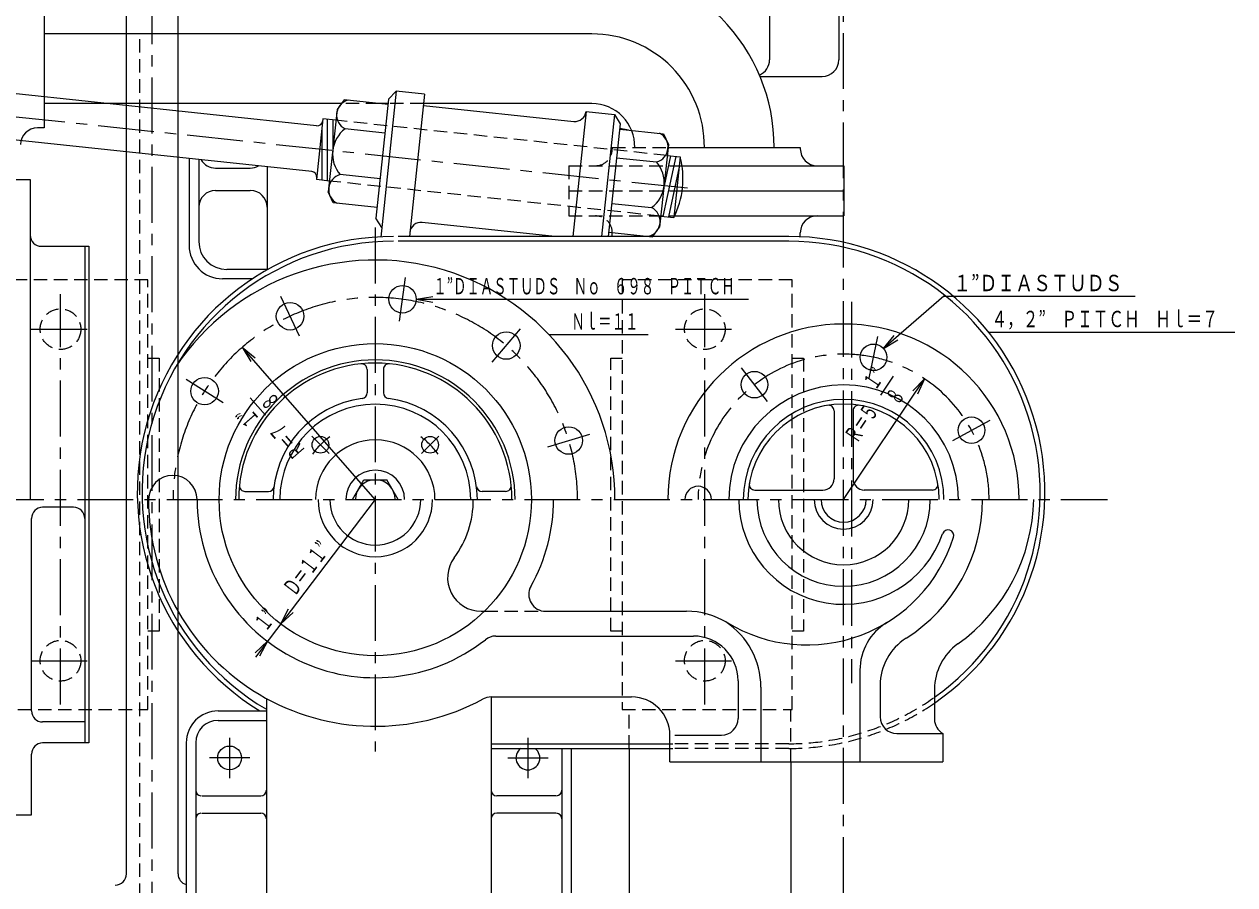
# Model space of a CAD drawing. Units: millimetres, scale not verified. Extents: x -5945 to 5945, y -4205 to 4205.
# Drawn here: x -999 to 84, y -2695 to -1925 of the extents above; entities that cross this region are included whole.
import ezdxf
from ezdxf.enums import TextEntityAlignment as Align

# ---------------------------------------------------------------- set-up
doc = ezdxf.new("R2010")
doc.units = ezdxf.units.MM
doc.header["$LTSCALE"] = 10
doc.linetypes.add('CHAIN1', pattern=[8, 5, -1, 1, -1])
doc.linetypes.add('DASHED1', pattern=[1.8, 1.2, -0.6])
for name, color, linetype, lineweight in [('0-0_0', 3, 'Continuous', 18), ('0-1_芯', 4, 'CHAIN1', 18), ('0-2_寸法', 2, 'Continuous', 18)]:
    doc.layers.add(name, color=color, linetype=linetype, lineweight=lineweight)
doc.styles.add('ＭＳ ゴシック', font='')
doc.styles.get('ＭＳ ゴシック').set_extended_font_data('MS Gothic')

msp = doc.modelspace()

# ---------------------------------------------------------------- linework, layer by layer
at = {"layer": '0-0_0'}
for p, q in [((-861.59, -2685.37), (-861.59, -1581.4)), ((-270.33, -1616.99), (-270.33, -1956.61)), ((-907.73, -2685.37), (-907.73, -1665.87)), ((-332.37, -1794.51), (-332.37, -1956.61)), ((-981.45, -1849.34), (-981.45, -2017.62)), ((-491.39, -1933.48), (-981.45, -1933.48)), ((-737.58, -2015.8), (-1266.26, -1959.66)), ((-340.84, -1971.61), (-285.33, -1971.61)), ((-713.01, -1992.46), (-719.28, -2001.06)), ((-673.73, -1996.63), (-713.01, -1992.46)), ((-673.23, -1991.9), (-684.54, -2098.36)), ((-666.38, -1984.87), (-680.24, -2115.36)), ((-641.04, -1987.56), (-654.56, -2114.82)), ((-741.93, -2056.74), (-1270.61, -2000.6)), ((-715.44, -1995.8), (-981.45, -1995.8)), ((-719.28, -2001.06), (-727.13, -2075)), ((-673.65, -1995.8), (-681.58, -1995.8)), ((-642.1, -1997.5), (-507.51, -2011.79)), ((-491.39, -1995.8), (-641.92, -1995.8)), ((-496.51, -2002.91), (-508.39, -2114.82)), ((-731.9, -2009.63), (-737.67, -2063.97)), ((-720.32, -2010.86), (-731.9, -2009.63)), ((-728.02, -2010.04), (-728.02, -2065)), ((-723.2, -2010.55), (-723.2, -2038.03)), ((-471.17, -2005.6), (-482.77, -2114.82)), ((-465.95, -2013.91), (-476.67, -2114.82)), ((-981.45, -2017.62), (-987.42, -2017.62)), ((-732.85, -2018.57), (-732.85, -2064.48)), ((-676.46, -2022.29), (-712.15, -2018.5)), ((-466.45, -2018.65), (-427.17, -2022.82)), ((-466.36, -2017.81), (-458.61, -2019.48)), ((-427.17, -2022.82), (-422.86, -2032.54)), ((-422.86, -2032.54), (-430.71, -2106.48)), ((-423.13, -2035.15), (-304.81, -2035.15)), ((-304.81, -2035.15), (-304.81, -2036.49)), ((-851.71, -2045.08), (-851.71, -2122.72)), ((-843.03, -2046), (-843.03, -2119.38)), ((-469.18, -2044.31), (-433.49, -2048.1)), ((-416.19, -2043.16), (-427.73, -2096.89)), ((-421.01, -2042.64), (-426.78, -2069.51)), ((-423.9, -2042.34), (-412.32, -2043.57)), ((-412.32, -2043.57), (-418.09, -2097.91)), ((-828.03, -2053.63), (-796.94, -2053.63)), ((-781.94, -2052.49), (-781.94, -2144.38)), ((-413.27, -2052.51), (-422.91, -2097.4)), ((-412.32, -2051.49), (-265.98, -2051.49)), ((-265.98, -2051.49), (-265.98, -2096.43)), ((-1023.49, -2063.98), (-993.88, -2063.98)), ((-993.88, -2063.98), (-993.88, -2350.39)), ((-726.09, -2065.2), (-737.67, -2063.97)), ((-680.81, -2063.23), (-716.49, -2059.44)), ((-828.03, -2073.65), (-796.94, -2073.65)), ((-722.81, -2084.72), (-727.13, -2075)), ((-410.54, -2073.96), (-265.98, -2073.96)), ((-683.53, -2088.89), (-722.81, -2084.72)), ((-473.52, -2085.25), (-437.84, -2089.04)), ((-679.31, -2106.68), (-684.54, -2098.36)), ((-429.67, -2096.68), (-418.09, -2097.91)), ((-417.36, -2096.43), (-265.98, -2096.43)), ((-524.58, -2114.82), (-643.16, -2102.22)), ((-476.25, -2110.91), (-436.97, -2115.08)), ((-473.09, -2114.84), (-473.09, -2111.43)), ((-436.97, -2115.08), (-430.71, -2106.48)), ((-304.81, -2115.05), (-304.81, -2111.43)), ((-315.14, -2114.82), (-664.52, -2114.82)), ((-315.14, -2119.08), (-664.52, -2119.08)), ((-945.13, -2123.64), (-945.13, -2568.24)), ((-781.43, -2144.38), (-818.03, -2144.38)), ((-795.08, -2152.72), (-821.71, -2152.72)), ((-692.41, -2233.79), (-692.41, -2254.83)), ((-677.8, -2233.79), (-677.8, -2254.83)), ((-274.62, -2270.95), (-274.62, -2331.87)), ((-257.59, -2270.95), (-257.59, -2331.87)), ((-705.62, -2350.39), (-695.36, -2332.62)), ((-695.36, -2332.62), (-674.85, -2332.62)), ((-664.59, -2350.39), (-674.85, -2332.62)), ((-801.7, -2343.08), (-780.66, -2343.08)), ((-568.51, -2343.08), (-589.55, -2343.08)), ((-345.54, -2341.87), (-284.62, -2341.87)), ((-186.67, -2341.87), (-247.59, -2341.87)), ((-955.13, -2357.25), (-982.74, -2357.25)), ((-992.74, -2539.42), (-992.74, -2367.25)), ((-590.43, -2450.32), (-587.49, -2450.32)), ((-532.74, -2450.32), (-406.66, -2450.32)), ((-577.34, -2472.56), (-400.44, -2472.56)), ((-360.44, -2512.56), (-360.44, -2546.3)), ((-251.47, -2503.16), (-251.47, -2584.97)), ((-340.07, -2518.21), (-340.07, -2584.97)), ((-233.37, -2516.68), (-233.37, -2544.87)), ((-184.77, -2520.19), (-184.77, -2546.89)), ((-782.57, -2528.33), (-782.57, -2734.51)), ((-581.49, -2527.06), (-455.73, -2527.06)), ((-581.43, -2527.06), (-581.43, -2734.51)), ((-825.73, -2539.55), (-782.57, -2539.55)), ((-945.13, -2549.42), (-982.74, -2549.42)), ((-825.73, -2548.06), (-782.57, -2548.06)), ((-421.49, -2584.97), (-421.49, -2561.3)), ((-417.18, -2561.3), (-375.44, -2561.3)), ((-218.37, -2559.87), (-177.28, -2559.87)), ((-177.28, -2559.87), (-177.28, -2584.97)), ((-941.43, -2568.24), (-982.74, -2568.24)), ((-854.24, -2568.06), (-854.24, -2774.49)), ((-845.73, -2568.06), (-845.73, -2774.49)), ((-581.43, -2568.9), (-418.81, -2568.9)), ((-581.43, -2573.16), (-418.81, -2573.16)), ((-518.27, -2573.16), (-518.27, -2774.49)), ((-509.76, -2573.16), (-509.76, -2774.49)), ((-458.04, -2573.16), (-458.04, -2816.48)), ((-421.49, -2584.97), (-177.28, -2584.97)), ((-313.16, -2584.97), (-313.16, -3082.71)), ((-840.41, -2615.55), (-787.57, -2615.55)), ((-523.58, -2615.55), (-576.43, -2615.55)), ((-840.41, -2631.05), (-787.57, -2631.05)), ((-523.58, -2631.05), (-576.43, -2631.05))]:
    msp.add_line(p, q, dxfattribs=at)
at = {"layer": '0-0_0', "color": 1, "linetype": 'DASHED1'}
for p, q in [((-896.07, -1938.13), (-896.07, -2811.64)), ((-681.58, -1995.8), (-715.44, -1995.8)), ((-641.92, -1995.8), (-673.65, -1995.8)), ((-423.9, -2042.34), (-720.32, -2010.86)), ((-473.09, -2035.15), (-423.13, -2035.15)), ((-473.09, -2035.15), (-473.09, -2036.49)), ((-511.93, -2051.49), (-412.32, -2051.49)), ((-511.93, -2051.49), (-511.93, -2096.43)), ((-429.67, -2096.68), (-726.09, -2065.2)), ((-511.93, -2073.96), (-410.54, -2073.96)), ((-511.93, -2096.43), (-417.36, -2096.43)), ((-587.49, -2450.32), (-532.74, -2450.32)), ((-458.04, -2573.16), (-458.04, -2537.6)), ((-313.16, -2584.97), (-313.16, -2538.29)), ((-315.14, -2568.9), (-421.49, -2568.9)), ((-315.14, -2573.16), (-421.49, -2573.16))]:
    msp.add_line(p, q, dxfattribs=at)
at = {"layer": '0-0_0'}
for points in [[(-641.04, -1987.56), (-666.38, -1984.87), (-673.23, -1991.9)], [(-496.51, -2002.91), (-471.17, -2005.6), (-465.95, -2013.91)], [(-983.88, -2123.64), (-941.43, -2123.64), (-941.43, -2568.24)], [(-1022.61, -2632.62), (-992.74, -2632.62), (-992.74, -2578.24)]]:
    msp.add_lwpolyline(points, dxfattribs=at)
at = {"layer": '0-0_0', "color": 1, "linetype": 'DASHED1'}
for points in [[(-1040.78, -2538.29), (-888.58, -2538.29), (-888.58, -2153.69), (-1040.78, -2153.69)], [(-464.31, -2538.29), (-312.11, -2538.29), (-312.11, -2153.69), (-464.31, -2153.69)]]:
    msp.add_lwpolyline(points, close=True, dxfattribs=at)
for points in [[(-888.58, -2223.62), (-878.4, -2223.62), (-878.4, -2468.07), (-888.58, -2468.07)], [(-464.31, -2468.07), (-474.49, -2468.07), (-474.49, -2223.62), (-464.31, -2223.62)], [(-312.11, -2223.62), (-301.93, -2223.62), (-301.93, -2468.07), (-312.11, -2468.07)]]:
    msp.add_lwpolyline(points, dxfattribs=at)
at = {"layer": '0-0_0'}
for centre, radius in [((-660.77, -2171.05), 12.31), ((-761.34, -2186.25), 12.31), ((-567.88, -2212.5), 12.31), ((-685.1, -2350.39), 139.7), ((-239.31, -2223), 11.91), ((-837.83, -2253.29), 12.31), ((-345.84, -2247.49), 11.91), ((-512.03, -2297.51), 12.31), ((-151.67, -2288.33), 11.91), ((-734.19, -2301.3), 7.46), ((-636.02, -2301.3), 7.46), ((-815.45, -2581.65), 10.67)]:
    msp.add_circle(centre, radius, dxfattribs=at)
at = {"layer": '0-0_0', "color": 1, "linetype": 'DASHED1'}
for centre in [(-966.74, -2197.83), (-390.28, -2197.83), (-966.74, -2494.63), (-390.28, -2494.63)]:
    msp.add_circle(centre, 18.2, dxfattribs=at)
at = {"layer": '0-0_0'}
for centre, radius, start, end in [((-491.39, -2034.2), 163.05, 359.66435, 90), ((-491.39, -2034.2), 100.72, 359.45666, 90), ((-347.37, -1956.61), 15, 293.5909, 0), ((-285.33, -1956.61), 15, 270, 0), ((-705.96, -2006.19), 13.79, 104.55777, 243.31828), ((-506.45, -2001.85), 10, 263.93802, 353.93802), ((-491.39, -2034.2), 38.4, 358.57469, 90), ((-737.05, -2010.83), 5, 263.93802, 353.93802), ((-987.42, -2032.62), 15, 90, 180), ((-695.17, -2041.01), 28.19, 127.0269, 220.84914), ((-436.95, -2034.75), 13.79, 284.55777, 63.31828), ((-828.03, -2038.63), 15, 210.41802, 270), ((-486.61, -2063.16), 76.83, 333.10523, 14.77081), ((-289.81, -2036.49), 15, 180, 270), ((-796.94, -2038.63), 15, 270, 299.50826), ((-742.46, -2061.71), 5, 353.93802, 83.93802), ((-454.81, -2066.53), 28.19, 307.0269, 40.84914), ((-713.03, -2072.79), 13.79, 104.55777, 243.31828), ((-828.03, -2088.65), 15, 90, 180), ((-796.94, -2088.65), 15, 0, 90), ((-444.03, -2101.35), 13.79, 284.55777, 63.31828), ((-289.81, -2111.43), 15, 90, 180), ((-644.22, -2112.17), 10, 83.93802, 173.93802), ((-488.09, -2111.43), 15, 0, 0.72343), ((-983.88, -2113.64), 10, 180, 270), ((-668.84, -2343.99), 229.17, 90, 238.57693), ((-668.84, -2343.99), 224.91, 90, 239.62582), ((-821.71, -2122.72), 30, 180, 270), ((-818.03, -2119.38), 25, 180, 270), ((-315.14, -2343.99), 229.17, 304.67142, 90), ((-315.14, -2343.99), 224.91, 305.42588, 90), ((-685.1, -2350.39), 214.45, 0, 146.40025), ((-266.1, -2350.39), 157.14, 0, 180), ((-685.1, -2350.39), 125.05, 0, 180), ((-685.1, -2350.39), 122.24, 0, 180), ((-697.41, -2233.79), 5, 0, 96.026), ((-672.8, -2233.79), 5, 83.974, 180), ((-266.1, -2350.39), 102.73, 0, 180), ((-685.1, -2350.39), 91.34, 97.3396, 180), ((-697.41, -2254.83), 5, 277.3396, 0), ((-672.8, -2254.83), 5, 180, 262.6604), ((-685.1, -2350.39), 91.34, 0, 82.6604), ((-266.1, -2350.39), 89.73, 0, 180), ((-685.1, -2350.39), 85.43, 0, 180), ((-266.1, -2350.39), 85.57, 0, 180), ((-279.62, -2270.95), 5, 0, 99.65429), ((-252.59, -2270.95), 5, 80.34571, 180), ((-685.1, -2350.39), 53.41, 0, 180), ((-866.27, -2350.39), 21.73, 0, 180), ((-685.1, -2350.39), 26.23, 0, 180), ((-801.7, -2338.08), 5, 173.974, 270), ((-780.66, -2338.08), 5, 270, 352.6604), ((-685.1, -2350.39), 17.77, 0, 180), ((-589.55, -2338.08), 5, 187.3396, 270), ((-568.51, -2338.08), 5, 270, 6.026), ((-396.28, -2350.39), 11.91, 0, 180), ((-345.54, -2336.87), 5, 170.34571, 270), ((-284.62, -2331.87), 10, 270, 0), ((-247.59, -2331.87), 10, 180, 270), ((-186.67, -2336.87), 5, 270, 9.65429), ((-685.1, -2350.39), 202.89, 180, 298.39566), ((-685.1, -2350.39), 159.44, 180, 308.15278), ((-685.1, -2350.39), 51.2, 180, 0), ((-685.1, -2350.39), 40.66, 180, 0), ((-685.1, -2350.39), 87.71, 323.54681, 0), ((-685.1, -2350.39), 159.44, 330.86193, 0), ((-266.1, -2350.39), 93.73, 180, 340.95985), ((-266.1, -2350.39), 77.56, 180, 0), ((-266.1, -2350.39), 58.33, 180, 0), ((-266.1, -2350.39), 26.38, 180, 0), ((-266.1, -2350.39), 20.17, 180, 0), ((-289.65, -2349.65), 147.98, 302.4708, 359.71465), ((-258.48, -2347.39), 162.52, 305.59865, 358.94368), ((-982.74, -2367.25), 10, 90, 180), ((-955.13, -2367.25), 10, 0, 90), ((-172.68, -2382.63), 5.1, 342.61753, 160.95985), ((-298.93, -2343.1), 137.4, 238.70461, 342.61753), ((-590.43, -2420.32), 30, 143.54681, 270), ((-532.74, -2435.32), 15, 150.86193, 270), ((-406.66, -2520.32), 70, 58.70461, 90), ((-410.07, -2518.21), 70, 0, 56.51079), ((-201.47, -2503.16), 50, 121.34017, 180), ((-577.34, -2487.56), 15, 90, 128.15278), ((-400.44, -2512.56), 40, 0, 90), ((-183.37, -2516.68), 50, 122.4708, 180), ((-134.77, -2520.19), 50, 125.59865, 180), ((-581.49, -2542.06), 15, 90, 118.39566), ((-455.73, -2561.3), 34.24, 0, 90), ((-982.74, -2539.42), 10, 180, 270), ((-825.73, -2568.06), 28.51, 90, 180), ((-218.37, -2544.87), 15, 180, 270), ((-825.73, -2568.06), 20, 90, 180), ((-375.44, -2546.3), 15, 270, 0), ((-169.77, -2546.89), 15, 180, 239.95508), ((-982.74, -2578.24), 10, 90, 180), ((-548.55, -2581.65), 10.67, 127.3262, 52.6738), ((-840.73, -2610.56), 5, 180, 266.38177), ((-787.57, -2610.55), 5, 270, 0), ((-576.43, -2610.55), 5, 180, 270), ((-523.27, -2610.56), 5, 273.61823, 0), ((-840.73, -2636.04), 5, 93.61823, 180), ((-787.57, -2636.05), 5, 0, 90), ((-576.43, -2636.05), 5, 90, 180), ((-523.27, -2636.04), 5, 0, 86.38177), ((-917.73, -2685.37), 10, 270, 0), ((-851.59, -2685.37), 10, 180, 254.62624)]:
    msp.add_arc(centre, radius, start, end, dxfattribs=at)
at = {"layer": '0-0_0', "color": 1, "linetype": 'DASHED1'}
for centre, radius, start, end in [((-488.09, -2036.49), 15, 270, 0), ((-488.09, -2111.43), 15, 0.72343, 90), ((-315.14, -2343.99), 224.91, 270, 305.42588), ((-315.14, -2343.99), 229.17, 270, 304.67142)]:
    msp.add_arc(centre, radius, start, end, dxfattribs=at)
at = {"layer": '0-1_芯'}
for p, q in [((-266.1, -3262.7), (-266.1, 3085.49)), ((-884.66, -3062.59), (-884.66, -1325.21)), ((-405.9, -2071.73), (-2584.98, -1840.31)), ((-685.1, -2106.9), (-685.1, -2575.86)), ((-663.41, -2190.52), (-658.13, -2151.59)), ((-966.74, -2533.81), (-966.74, -2166.46)), ((-753.06, -2204.07), (-769.61, -2168.44)), ((-390.28, -2533.81), (-390.28, -2166.46)), ((-259.11, -2173.26), (-259.11, -2514.71)), ((-992.92, -2197.83), (-940.56, -2197.83)), ((-580.61, -2227.47), (-555.16, -2197.54)), ((-416.46, -2197.83), (-364.09, -2197.83)), ((-243.21, -2241.57), (-235.4, -2204.42)), ((-334.21, -2262.49), (-357.47, -2232.48)), ((-821.25, -2263.83), (-854.41, -2242.75)), ((-168.36, -2297.38), (-134.99, -2279.29)), ((-726.47, -2309.02), (-741.92, -2293.57)), ((-643.74, -2309.02), (-628.29, -2293.57)), ((-530.81, -2303.25), (-493.24, -2291.77)), ((-2391.68, -2350.39), (-29.86, -2350.39)), ((-992.92, -2494.63), (-940.56, -2494.63)), ((-416.46, -2494.63), (-364.09, -2494.63)), ((-815.45, -2563.56), (-815.45, -2599.73)), ((-548.55, -2563.56), (-548.55, -2599.73)), ((-797.36, -2581.65), (-833.53, -2581.65)), ((-566.64, -2581.65), (-530.46, -2581.65))]:
    msp.add_line(p, q, dxfattribs=at)
for centre, radius, start, end in [((-685.1, -2350.39), 180.97, 0, 180), ((-266.1, -2350.39), 130.18, 0, 180), ((-685.1, -2350.39), 69.42, 125.978, 144.022), ((-685.1, -2350.39), 69.42, 35.978, 54.022)]:
    msp.add_arc(centre, radius, start, end, dxfattribs=at)
at = {"layer": '0-2_寸法'}
for p, q in [((-648.46, -2171.05), (-633.69, -2168.45)), ((-648.46, -2171.05), (-633.69, -2173.66)), ((-648.46, -2171.05), (-351.3, -2171.05)), ((-176.38, -2168.23), (-5.25, -2168.23)), ((-529.72, -2202.6), (-440.97, -2202.6)), ((-230.33, -2215.18), (-217.47, -2207.45)), ((-136.51, -2200.42), (83.91, -2200.42)), ((-685.1, -2350.39), (-804.14, -2214.06)), ((-804.14, -2214.06), (-792.46, -2223.48)), ((-804.14, -2214.06), (-796.38, -2226.9)), ((-232.91, -2256.96), (-221.43, -2239.77)), ((-266.1, -2350.39), (-193.82, -2242.13)), ((-193.82, -2242.13), (-204.19, -2252.97)), ((-193.82, -2242.13), (-199.85, -2255.86)), ((-783.33, -2274.8), (-796.92, -2259.24)), ((-685.1, -2350.39), (-792.41, -2491.32)), ((-769.73, -2461.53), (-762.86, -2448.2)), ((-769.73, -2461.53), (-758.71, -2451.36)), ((-781.69, -2477.24), (-792.71, -2487.41)), ((-781.69, -2477.24), (-788.57, -2490.57))]:
    msp.add_line(p, q, dxfattribs=at)
msp.add_lwpolyline([(-176.38, -2168.23), (-230.33, -2215.18), (-220.89, -2203.52)], dxfattribs=at)

# ---------------------------------------------------------------- texts
at = {"layer": '0-2_寸法', "style": 'ＭＳ ゴシック'}
for s, width, p in [('１”ＤＩＡＳＴＵＤＳ\u3000Ｎｏ\u3000６９８\u3000ＰＩＴＣＨ', 0.6, (-633.21, -2171.05)), ('１”ＤＩＡＳＴＵＤＳ', 0.8, (-168.08, -2168.23)), ('Ｎｌ＝１１', 0.6, (-509.63, -2202.6)), ('４，２”\u3000ＰＩＴＣＨ\u3000Ｈｌ＝７', 0.7, (-133.77, -2200.42))]:
    msp.add_text(s, height=14.66, dxfattribs=dict(at, width=width)).set_placement(p, align=Align.BOTTOM_LEFT)
at = {"layer": '0-2_寸法', "style": 'ＭＳ ゴシック', "width": 0.6}
for s, rotation, p in [('１”', 56.267, (-233.96, -2255.85)), ('８', 56.267, (-213.59, -2269.26)), ('８', 131.126, (-766.41, -2259.37)), ('１”', 131.126, (-784.67, -2275.54)), ('Ｒ＝５', 56.267, (-250.48, -2303.39)), ('Ｒ＝７', 131.126, (-743.09, -2303.9)), ('Ｄ＝１１”', 52.714, (-753.47, -2440.18)), ('１”', 52.714, (-779.55, -2471.96))]:
    msp.add_text(s, height=14.66, rotation=rotation, dxfattribs=at).set_placement(p, align=Align.BOTTOM_LEFT)

doc.saveas('drawing.dxf')
